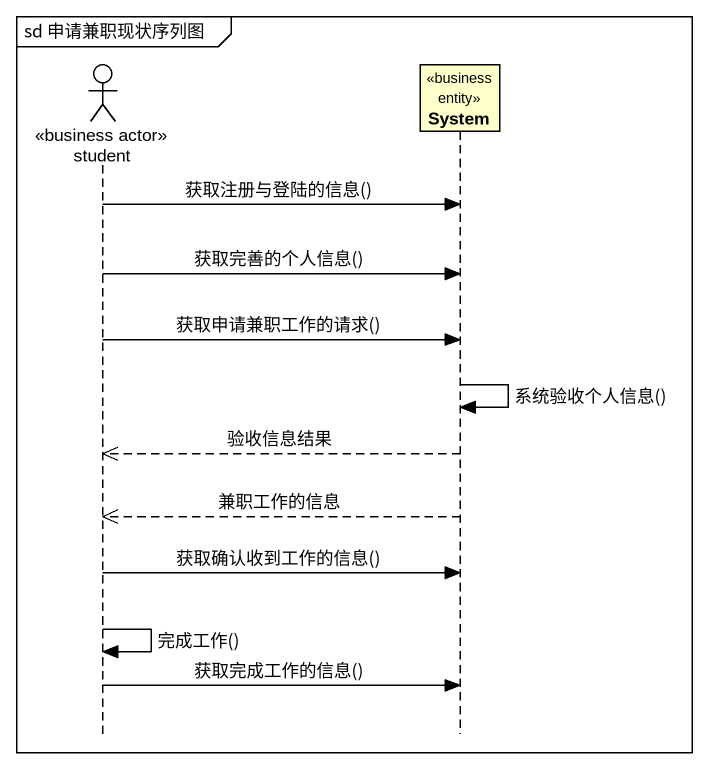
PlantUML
@startuml
mainframe sd 申请兼职现状序列图
hide footbox
actor student <<business actor>>
participant System <<business entity>>

student -> System : 获取注册与登陆的信息()
student -> System : 获取完善的个人信息()
student -> System : 获取申请兼职工作的请求()
System -> System : 系统验收个人信息()
System -->> student : 验收信息结果
System -->> student : 兼职工作的信息
student -> System : 获取确认收到工作的信息()
student -> student : 完成工作()
student -> System : 获取完成工作的信息()
@enduml
